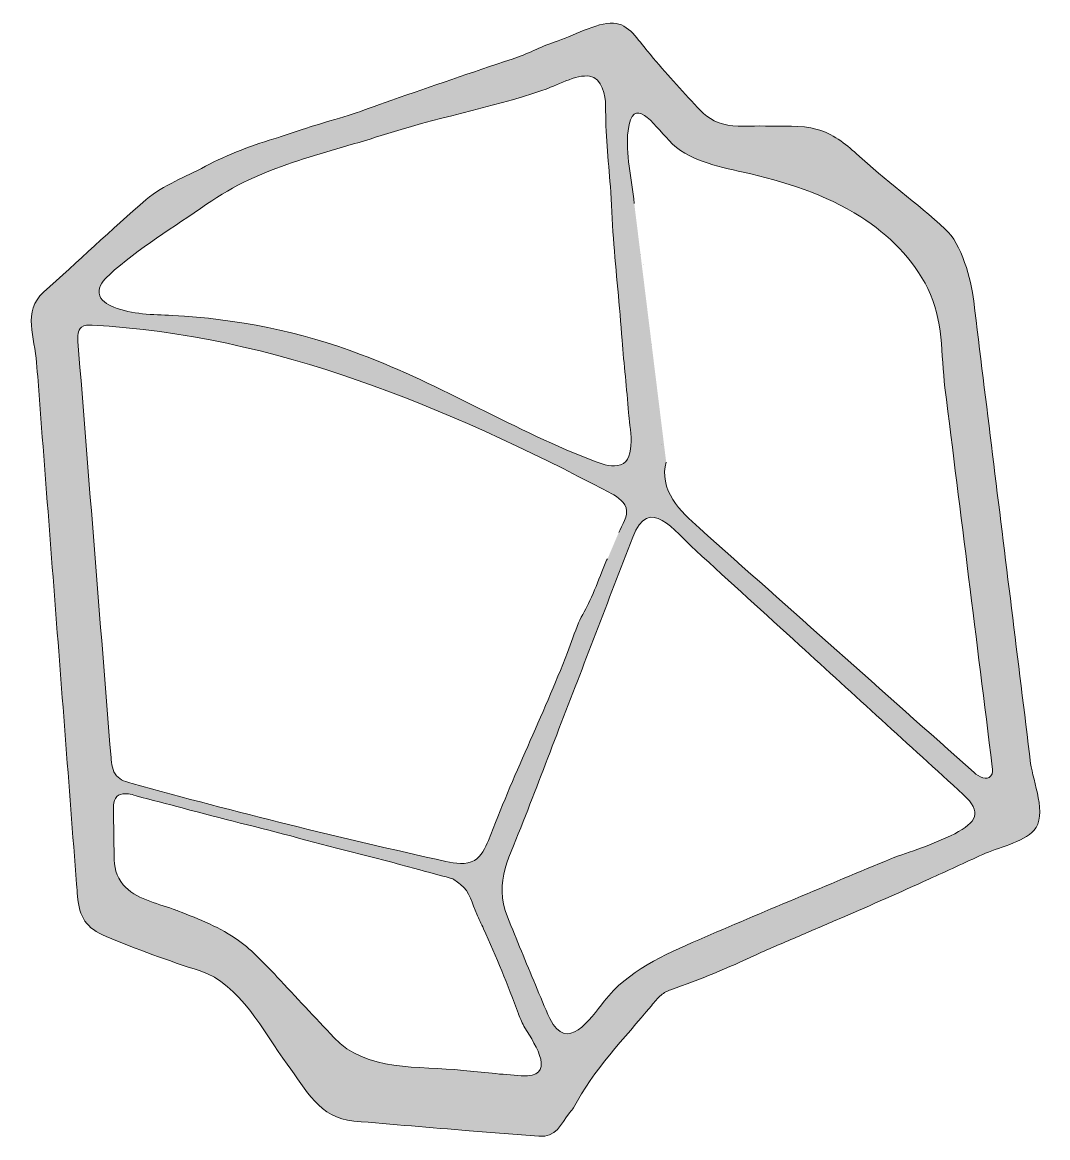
# Model space of a CAD drawing. Header units: inches. Extents: x 29.7 to 51.1, y -30.8 to -7.6.
import ezdxf

# ---------------------------------------------------------------- set-up
doc = ezdxf.new("R2010")
doc.units = ezdxf.units.IN
doc.header["$MEASUREMENT"] = 0
doc.layers.add('Layer 1', color=7, linetype='Continuous')

# ---------------------------------------------------------------- blocks, each defined once
blk = doc.blocks.new('block 2')
at = {"layer": 'Layer 1', "true_color": 0xffffff}
h = blk.add_hatch(color=7, dxfattribs=at)
h.dxf.hatch_style = 2
edge = h.paths.add_edge_path()
edge.add_spline(control_points=[(30.861, -25.793), (30.854, -25.717), (30.848, -25.634), (30.841, -25.543), (30.683, -23.472), (30.524, -21.401), (30.365, -19.33), (30.286, -18.294), (30.206, -17.259), (30.127, -16.223), (30.087, -15.705), (30.048, -15.188), (30.008, -14.67), (29.969, -14.158), (29.71, -13.596), (30.153, -13.202), (30.863, -12.57), (31.565, -11.892), (32.293, -11.27), (32.663, -10.954), (33.098, -10.812), (33.526, -10.577), (33.984, -10.325), (34.549, -10.124), (35.048, -9.975), (35.08, -9.966), (35.718, -9.753), (35.75, -9.743), (36.518, -9.512), (36.658, -9.475), (37.41, -9.195), (38.25, -8.913), (39.075, -8.615), (39.921, -8.341), (40.228, -8.242), (40.51, -8.083), (40.817, -7.983), (41.148, -7.876), (41.688, -7.574), (42.032, -7.59), (42.35, -7.605), (42.551, -7.949), (42.744, -8.178), (43.06, -8.553), (43.385, -8.921), (43.719, -9.281), (43.885, -9.46), (44.059, -9.632), (44.303, -9.693), (44.597, -9.767), (44.891, -9.729), (45.201, -9.737), (45.561, -9.746), (45.929, -9.709), (46.279, -9.807), (46.59, -9.893), (46.868, -10.103), (47.101, -10.317), (47.701, -10.868), (48.347, -11.337), (48.95, -11.884), (49.293, -12.194), (49.485, -12.927), (49.542, -13.389), (49.804, -15.522), (50.067, -17.655), (50.33, -19.789), (50.463, -20.868), (50.596, -21.948), (50.729, -23.027), (50.775, -23.401), (51.084, -24.103), (50.795, -24.428), (50.591, -24.657), (50.013, -24.795), (49.732, -24.924), (49.357, -25.096), (48.981, -25.268), (48.605, -25.44), (48.008, -25.713), (47.407, -25.977), (46.805, -26.238), (46.504, -26.368), (46.202, -26.498), (45.901, -26.628), (45.604, -26.757), (45.299, -26.877), (45.007, -27.015), (44.427, -27.29), (43.832, -27.533), (43.227, -27.746), (43.15, -27.773), (43.089, -27.804), (43.027, -27.857), (42.951, -27.923), (42.887, -28.001), (42.823, -28.078), (42.268, -28.755), (41.604, -29.419), (41.203, -30.205), (41.184, -30.242), (41.148, -30.27), (41.123, -30.304), (40.937, -30.551), (40.831, -30.83), (40.479, -30.801), (39.994, -30.762), (39.509, -30.723), (39.024, -30.684), (38.223, -30.619), (37.422, -30.554), (36.621, -30.483), (35.896, -30.418), (35.636, -29.835), (35.233, -29.298), (34.732, -28.63), (34.251, -27.618), (33.417, -27.352), (32.753, -27.14), (32.098, -26.901), (31.455, -26.635), (31.04, -26.463), (30.9, -26.229), (30.861, -25.793)], knot_values=[0, 0, 0, 0, 1, 1, 1, 2, 2, 2, 3, 3, 3, 4, 4, 4, 5, 5, 5, 6, 6, 6, 7, 7, 7, 8, 8, 8, 9, 9, 9, 10, 10, 10, 11, 11, 11, 12, 12, 12, 13, 13, 13, 14, 14, 14, 15, 15, 15, 16, 16, 16, 17, 17, 17, 18, 18, 18, 19, 19, 19, 20, 20, 20, 21, 21, 21, 22, 22, 22, 23, 23, 23, 24, 24, 24, 25, 25, 25, 26, 26, 26, 27, 27, 27, 28, 28, 28, 29, 29, 29, 30, 30, 30, 31, 31, 31, 32, 32, 32, 33, 33, 33, 34, 34, 34, 35, 35, 35, 36, 36, 36, 37, 37, 37, 38, 38, 38, 39, 39, 39, 40, 40, 40, 41, 41, 41, 41], degree=3, periodic=1)
edge = h.paths.add_edge_path()
edge.add_spline(control_points=[(49.145, -24.491), (49.595, -24.255), (49.733, -24.046), (49.324, -23.673), (48.187, -22.636), (47.049, -21.598), (45.912, -20.56), (45.19, -19.902), (44.468, -19.244), (43.747, -18.586), (43.295, -18.174), (42.776, -17.417), (42.433, -18.31), (41.921, -19.642), (41.409, -20.975), (40.897, -22.307), (40.649, -22.951), (40.401, -23.596), (40.153, -24.24), (39.883, -24.943), (39.529, -25.484), (39.825, -26.228), (40.014, -26.702), (40.208, -27.175), (40.407, -27.645), (40.506, -27.878), (40.597, -28.119), (40.708, -28.347), (41.065, -29.076), (41.545, -28.358), (41.838, -27.983), (42.328, -27.359), (43.084, -27.016), (43.813, -26.702), (45.146, -26.127), (46.486, -25.568), (47.826, -25.009), (48.006, -24.933), (48.677, -24.735), (49.145, -24.491)], knot_values=[0, 0, 0, 0, 1, 1, 1, 2, 2, 2, 3, 3, 3, 4, 4, 4, 5, 5, 5, 6, 6, 6, 7, 7, 7, 8, 8, 8, 9, 9, 9, 10, 10, 10, 11, 11, 11, 12, 12, 12, 13, 13, 13, 13], degree=3, periodic=1)
edge = h.paths.add_edge_path()
edge.add_spline(control_points=[(40.054, -28.248), (39.827, -27.646), (39.594, -27.057), (39.324, -26.473), (39.277, -26.371), (39.23, -26.269), (39.183, -26.168), (39.089, -25.965), (39.038, -25.691), (38.847, -25.552), (38.741, -25.476), (38.728, -25.443), (38.608, -25.41), (38.452, -25.366), (38.201, -25.303), (38.045, -25.259), (37.221, -25.029), (36.288, -24.812), (35.464, -24.582), (34.63, -24.35), (33.879, -24.187), (33.045, -23.955), (32.741, -23.871), (32.389, -23.787), (32.085, -23.702), (31.952, -23.665), (31.893, -23.641), (31.756, -23.672), (31.625, -23.702), (31.606, -23.87), (31.608, -23.996), (31.614, -24.315), (31.62, -24.635), (31.625, -24.955), (31.629, -25.179), (31.66, -25.381), (31.813, -25.556), (32.072, -25.853), (32.501, -25.937), (32.855, -26.063), (32.892, -26.076), (32.928, -26.089), (32.964, -26.104), (33.399, -26.274), (33.838, -26.448), (34.218, -26.721), (34.516, -26.935), (34.768, -27.205), (35.019, -27.474), (35.414, -27.897), (35.81, -28.32), (36.205, -28.743), (36.873, -29.458), (37.976, -29.33), (38.898, -29.426), (39.302, -29.468), (39.707, -29.51), (40.112, -29.54), (40.863, -29.596), (40.411, -28.897), (40.188, -28.542), (40.131, -28.452), (40.093, -28.351), (40.056, -28.252), (40.055, -28.251), (40.055, -28.25), (40.054, -28.248)], knot_values=[0, 0, 0, 0, 1, 1, 1, 2, 2, 2, 3, 3, 3, 4, 4, 4, 5, 5, 5, 6, 6, 6, 7, 7, 7, 8, 8, 8, 9, 9, 9, 10, 10, 10, 11, 11, 11, 12, 12, 12, 13, 13, 13, 14, 14, 14, 15, 15, 15, 16, 16, 16, 17, 17, 17, 18, 18, 18, 19, 19, 19, 20, 20, 20, 21, 21, 21, 22, 22, 22, 22], degree=3, periodic=1)
edge = h.paths.add_edge_path()
edge.add_spline(control_points=[(42.142, -18.213), (42.211, -18.057), (42.35, -17.872), (42.296, -17.694), (42.249, -17.538), (42.067, -17.439), (41.934, -17.369), (38.567, -15.601), (34.963, -14.085), (31.165, -13.89), (31.088, -13.886), (31.003, -13.885), (30.943, -13.933), (30.86, -13.998), (30.861, -14.122), (30.869, -14.228), (31.099, -17.119), (31.329, -20.01), (31.559, -22.901), (31.57, -23.036), (31.585, -23.182), (31.674, -23.283), (31.755, -23.376), (31.88, -23.413), (31.998, -23.445), (34.164, -24.043), (36.346, -24.585), (38.54, -25.069), (38.739, -25.112), (38.959, -25.153), (39.134, -25.049), (39.283, -24.961), (39.36, -24.791), (39.427, -24.631), (39.928, -23.308), (40.559, -22.034), (41.074, -20.716), (41.154, -20.511), (41.221, -20.299), (41.307, -20.096), (41.374, -19.937), (41.47, -19.789), (41.542, -19.632), (41.631, -19.435), (41.709, -19.234), (41.792, -19.034), (41.83, -18.942), (41.85, -18.835), (41.91, -18.76)], knot_values=[0, 0, 0, 0, 0.352778, 0.352778, 0.352778, 0.705556, 0.705556, 0.705556, 1.058333, 1.058333, 1.058333, 1.411111, 1.411111, 1.411111, 1.763889, 1.763889, 1.763889, 2.116667, 2.116667, 2.116667, 2.469444, 2.469444, 2.469444, 2.822222, 2.822222, 2.822222, 3.175, 3.175, 3.175, 3.527778, 3.527778, 3.527778, 3.880556, 3.880556, 3.880556, 4.233333, 4.233333, 4.233333, 4.586111, 4.586111, 4.586111, 4.938889, 4.938889, 4.938889, 5.291667, 5.291667, 5.291667, 5.644444, 5.644444, 5.644444, 5.644444], degree=3, periodic=0)
edge.add_line((41.91, -18.76), (42.142, -18.213))
edge = h.paths.add_edge_path()
edge.add_spline(control_points=[(43.131, -16.743), (43.049, -17.003), (43.125, -17.292), (43.269, -17.524), (43.414, -17.755), (43.62, -17.94), (43.824, -18.122), (45.732, -19.82), (47.64, -21.518), (49.548, -23.215), (49.649, -23.305), (49.817, -23.392), (49.901, -23.287), (49.943, -23.235), (49.937, -23.161), (49.929, -23.094), (49.6, -20.461), (49.272, -17.828), (48.943, -15.195), (48.856, -14.492), (48.913, -13.777), (48.588, -13.127), (48.278, -12.508), (47.768, -12.001), (47.188, -11.631), (46.447, -11.159), (45.593, -10.893), (44.736, -10.699), (44.182, -10.573), (43.582, -10.454), (43.191, -10.04), (42.863, -9.693), (42.432, -9.057), (42.337, -9.834), (42.279, -10.313), (42.416, -10.827), (42.466, -11.351)], knot_values=[0, 0, 0, 0, 0.352778, 0.352778, 0.352778, 0.705556, 0.705556, 0.705556, 1.058333, 1.058333, 1.058333, 1.411111, 1.411111, 1.411111, 1.763889, 1.763889, 1.763889, 2.116667, 2.116667, 2.116667, 2.469444, 2.469444, 2.469444, 2.822222, 2.822222, 2.822222, 3.175, 3.175, 3.175, 3.527778, 3.527778, 3.527778, 3.880556, 3.880556, 3.880556, 4.233333, 4.233333, 4.233333, 4.233333], degree=3, periodic=0)
edge.add_line((42.466, -11.351), (43.131, -16.743))
edge = h.paths.add_edge_path()
edge.add_spline(control_points=[(42.034, -12.076), (41.994, -11.72), (41.997, -11.319), (41.969, -11), (41.921, -10.435), (41.867, -9.879), (41.869, -9.313), (41.87, -9.096), (41.796, -8.742), (41.536, -8.698), (41.261, -8.651), (40.817, -8.906), (40.559, -8.992), (39.439, -9.367), (38.311, -9.572), (37.188, -9.935), (35.969, -10.329), (34.692, -10.566), (33.55, -11.369), (32.868, -11.849), (32.136, -12.277), (31.518, -12.843), (31.408, -12.945), (31.291, -13.074), (31.313, -13.223), (31.333, -13.369), (31.48, -13.462), (31.618, -13.516), (32.003, -13.665), (32.426, -13.667), (32.838, -13.687), (34.177, -13.753), (35.505, -14.027), (36.76, -14.497), (38.446, -15.128), (39.987, -16.104), (41.673, -16.737), (41.835, -16.798), (42.014, -16.856), (42.179, -16.801), (42.528, -16.683), (42.364, -15.984), (42.346, -15.716), (42.312, -15.211), (42.249, -14.707), (42.212, -14.202), (42.161, -13.492), (42.083, -12.786), (42.034, -12.076)], knot_values=[0, 0, 0, 0, 0.352778, 0.352778, 0.352778, 0.705556, 0.705556, 0.705556, 1.058333, 1.058333, 1.058333, 1.411111, 1.411111, 1.411111, 1.763889, 1.763889, 1.763889, 2.116667, 2.116667, 2.116667, 2.469444, 2.469444, 2.469444, 2.822222, 2.822222, 2.822222, 3.175, 3.175, 3.175, 3.527778, 3.527778, 3.527778, 3.880556, 3.880556, 3.880556, 4.233333, 4.233333, 4.233333, 4.586111, 4.586111, 4.586111, 4.938889, 4.938889, 4.938889, 5.291667, 5.291667, 5.291667, 5.644444, 5.644444, 5.644444, 5.644444], degree=3, periodic=0)
edge.add_line((42.034, -12.076), (42.034, -12.076))
at = {"layer": 'Layer 1', "lineweight": 0}
for points in [[(42.59, -12.418), (42.59, -12.418)], [(42.065, -12.587), (42.065, -12.587)], [(42.65, -12.617), (42.65, -12.617)], [(42.819, -14.301), (42.819, -14.301)], [(43.036, -16.371), (43.036, -16.371)]]:
    blk.add_lwpolyline(points, dxfattribs=at)
for points, knots in [([(30.861, -25.793), (30.854, -25.717), (30.848, -25.634), (30.841, -25.543), (30.683, -23.472), (30.524, -21.401), (30.365, -19.33), (30.286, -18.294), (30.206, -17.259), (30.127, -16.223), (30.087, -15.705), (30.048, -15.188), (30.008, -14.67), (29.969, -14.158), (29.71, -13.596), (30.153, -13.202), (30.863, -12.57), (31.565, -11.892), (32.293, -11.27), (32.663, -10.954), (33.098, -10.812), (33.526, -10.577), (33.984, -10.325), (34.549, -10.124), (35.048, -9.975), (35.08, -9.966), (35.718, -9.753), (35.75, -9.743), (36.518, -9.512), (36.658, -9.475), (37.41, -9.195), (38.25, -8.913), (39.075, -8.615), (39.921, -8.341), (40.228, -8.242), (40.51, -8.083), (40.817, -7.983), (41.148, -7.876), (41.688, -7.574), (42.032, -7.59), (42.35, -7.605), (42.551, -7.949), (42.744, -8.178), (43.06, -8.553), (43.385, -8.921), (43.719, -9.281), (43.885, -9.46), (44.059, -9.632), (44.303, -9.693), (44.597, -9.767), (44.891, -9.729), (45.201, -9.737), (45.561, -9.746), (45.929, -9.709), (46.279, -9.807), (46.59, -9.893), (46.868, -10.103), (47.101, -10.317), (47.701, -10.868), (48.347, -11.337), (48.95, -11.884), (49.293, -12.194), (49.485, -12.927), (49.542, -13.389), (49.804, -15.522), (50.067, -17.655), (50.33, -19.789), (50.463, -20.868), (50.596, -21.948), (50.729, -23.027), (50.775, -23.401), (51.084, -24.103), (50.795, -24.428), (50.591, -24.657), (50.013, -24.795), (49.732, -24.924), (49.357, -25.096), (48.981, -25.268), (48.605, -25.44), (48.008, -25.713), (47.407, -25.977), (46.805, -26.238), (46.504, -26.368), (46.202, -26.498), (45.901, -26.628), (45.604, -26.757), (45.299, -26.877), (45.007, -27.015), (44.427, -27.29), (43.832, -27.533), (43.227, -27.746), (43.15, -27.773), (43.089, -27.804), (43.027, -27.857), (42.951, -27.923), (42.887, -28.001), (42.823, -28.078), (42.268, -28.755), (41.604, -29.419), (41.203, -30.205), (41.184, -30.242), (41.148, -30.27), (41.123, -30.304), (40.937, -30.551), (40.831, -30.83), (40.479, -30.801), (39.994, -30.762), (39.509, -30.723), (39.024, -30.684), (38.223, -30.619), (37.422, -30.554), (36.621, -30.483), (35.896, -30.418), (35.636, -29.835), (35.233, -29.298), (34.732, -28.63), (34.251, -27.618), (33.417, -27.352), (32.753, -27.14), (32.098, -26.901), (31.455, -26.635), (31.04, -26.463), (30.9, -26.229), (30.861, -25.793)], [0, 0, 0, 0, 1, 1, 1, 2, 2, 2, 3, 3, 3, 4, 4, 4, 5, 5, 5, 6, 6, 6, 7, 7, 7, 8, 8, 8, 9, 9, 9, 10, 10, 10, 11, 11, 11, 12, 12, 12, 13, 13, 13, 14, 14, 14, 15, 15, 15, 16, 16, 16, 17, 17, 17, 18, 18, 18, 19, 19, 19, 20, 20, 20, 21, 21, 21, 22, 22, 22, 23, 23, 23, 24, 24, 24, 25, 25, 25, 26, 26, 26, 27, 27, 27, 28, 28, 28, 29, 29, 29, 30, 30, 30, 31, 31, 31, 32, 32, 32, 33, 33, 33, 34, 34, 34, 35, 35, 35, 36, 36, 36, 37, 37, 37, 38, 38, 38, 39, 39, 39, 40, 40, 40, 41, 41, 41, 41]), ([(42.034, -12.076), (41.994, -11.72), (41.997, -11.319), (41.969, -11), (41.921, -10.435), (41.867, -9.879), (41.869, -9.313), (41.87, -9.096), (41.796, -8.742), (41.536, -8.698), (41.261, -8.651), (40.817, -8.906), (40.559, -8.992), (39.439, -9.367), (38.311, -9.572), (37.188, -9.935), (35.969, -10.329), (34.692, -10.566), (33.55, -11.369), (32.868, -11.849), (32.136, -12.277), (31.518, -12.843), (31.408, -12.945), (31.291, -13.074), (31.313, -13.223), (31.333, -13.369), (31.48, -13.462), (31.618, -13.516), (32.003, -13.665), (32.426, -13.667), (32.838, -13.687), (34.177, -13.753), (35.505, -14.027), (36.76, -14.497), (38.446, -15.128), (39.987, -16.104), (41.673, -16.737), (41.835, -16.798), (42.014, -16.856), (42.179, -16.801), (42.528, -16.683), (42.364, -15.984), (42.346, -15.716), (42.312, -15.211), (42.249, -14.707), (42.212, -14.202), (42.161, -13.492), (42.083, -12.786), (42.034, -12.076)], [0, 0, 0, 0, 1, 1, 1, 2, 2, 2, 3, 3, 3, 4, 4, 4, 5, 5, 5, 6, 6, 6, 7, 7, 7, 8, 8, 8, 9, 9, 9, 10, 10, 10, 11, 11, 11, 12, 12, 12, 13, 13, 13, 14, 14, 14, 15, 15, 15, 16, 16, 16, 16]), ([(43.131, -16.743), (43.049, -17.003), (43.125, -17.292), (43.269, -17.524), (43.414, -17.755), (43.62, -17.94), (43.824, -18.122), (45.732, -19.82), (47.64, -21.518), (49.548, -23.215), (49.649, -23.305), (49.817, -23.392), (49.901, -23.287), (49.943, -23.235), (49.937, -23.161), (49.929, -23.094), (49.6, -20.461), (49.272, -17.828), (48.943, -15.195), (48.856, -14.492), (48.913, -13.777), (48.588, -13.127), (48.278, -12.508), (47.768, -12.001), (47.188, -11.631), (46.447, -11.159), (45.593, -10.893), (44.736, -10.699), (44.182, -10.573), (43.582, -10.454), (43.191, -10.04), (42.863, -9.693), (42.432, -9.057), (42.337, -9.834), (42.279, -10.313), (42.416, -10.827), (42.466, -11.351)], [0, 0, 0, 0, 1, 1, 1, 2, 2, 2, 3, 3, 3, 4, 4, 4, 5, 5, 5, 6, 6, 6, 7, 7, 7, 8, 8, 8, 9, 9, 9, 10, 10, 10, 11, 11, 11, 12, 12, 12, 12]), ([(42.142, -18.213), (42.211, -18.057), (42.35, -17.872), (42.296, -17.694), (42.249, -17.538), (42.067, -17.439), (41.934, -17.369), (38.567, -15.601), (34.963, -14.085), (31.165, -13.89), (31.088, -13.886), (31.003, -13.885), (30.943, -13.933), (30.86, -13.998), (30.861, -14.122), (30.869, -14.228), (31.099, -17.119), (31.329, -20.01), (31.559, -22.901), (31.57, -23.036), (31.585, -23.182), (31.674, -23.283), (31.755, -23.376), (31.88, -23.413), (31.998, -23.445), (34.164, -24.043), (36.346, -24.585), (38.54, -25.069), (38.739, -25.112), (38.959, -25.153), (39.134, -25.049), (39.283, -24.961), (39.36, -24.791), (39.427, -24.631), (39.928, -23.308), (40.559, -22.034), (41.074, -20.716), (41.154, -20.511), (41.221, -20.299), (41.307, -20.096), (41.374, -19.937), (41.47, -19.789), (41.542, -19.632), (41.631, -19.435), (41.709, -19.234), (41.792, -19.034), (41.83, -18.942), (41.85, -18.835), (41.91, -18.76)], [0, 0, 0, 0, 1, 1, 1, 2, 2, 2, 3, 3, 3, 4, 4, 4, 5, 5, 5, 6, 6, 6, 7, 7, 7, 8, 8, 8, 9, 9, 9, 10, 10, 10, 11, 11, 11, 12, 12, 12, 13, 13, 13, 14, 14, 14, 15, 15, 15, 16, 16, 16, 16]), ([(49.145, -24.491), (49.595, -24.255), (49.733, -24.046), (49.324, -23.673), (48.187, -22.636), (47.049, -21.598), (45.912, -20.56), (45.19, -19.902), (44.468, -19.244), (43.747, -18.586), (43.295, -18.174), (42.776, -17.417), (42.433, -18.31), (41.921, -19.642), (41.409, -20.975), (40.897, -22.307), (40.649, -22.951), (40.401, -23.596), (40.153, -24.24), (39.883, -24.943), (39.529, -25.484), (39.825, -26.228), (40.014, -26.702), (40.208, -27.175), (40.407, -27.645), (40.506, -27.878), (40.597, -28.119), (40.708, -28.347), (41.065, -29.076), (41.545, -28.358), (41.838, -27.983), (42.328, -27.359), (43.084, -27.016), (43.813, -26.702), (45.146, -26.127), (46.486, -25.568), (47.826, -25.009), (48.006, -24.933), (48.677, -24.735), (49.145, -24.491)], [0, 0, 0, 0, 1, 1, 1, 2, 2, 2, 3, 3, 3, 4, 4, 4, 5, 5, 5, 6, 6, 6, 7, 7, 7, 8, 8, 8, 9, 9, 9, 10, 10, 10, 11, 11, 11, 12, 12, 12, 13, 13, 13, 13]), ([(40.054, -28.248), (39.827, -27.646), (39.594, -27.057), (39.324, -26.473), (39.277, -26.371), (39.23, -26.269), (39.183, -26.168), (39.089, -25.965), (39.038, -25.691), (38.847, -25.552), (38.741, -25.476), (38.728, -25.443), (38.608, -25.41), (38.452, -25.366), (38.201, -25.303), (38.045, -25.259), (37.221, -25.029), (36.288, -24.812), (35.464, -24.582), (34.63, -24.35), (33.879, -24.187), (33.045, -23.955), (32.741, -23.871), (32.389, -23.787), (32.085, -23.702), (31.952, -23.665), (31.893, -23.641), (31.756, -23.672), (31.625, -23.702), (31.606, -23.87), (31.608, -23.996), (31.614, -24.315), (31.62, -24.635), (31.625, -24.955), (31.629, -25.179), (31.66, -25.381), (31.813, -25.556), (32.072, -25.853), (32.501, -25.937), (32.855, -26.063), (32.892, -26.076), (32.928, -26.089), (32.964, -26.104), (33.399, -26.274), (33.838, -26.448), (34.218, -26.721), (34.516, -26.935), (34.768, -27.205), (35.019, -27.474), (35.414, -27.897), (35.81, -28.32), (36.205, -28.743), (36.873, -29.458), (37.976, -29.33), (38.898, -29.426), (39.302, -29.468), (39.707, -29.51), (40.112, -29.54), (40.863, -29.596), (40.411, -28.897), (40.188, -28.542), (40.131, -28.452), (40.093, -28.351), (40.056, -28.252), (40.055, -28.251), (40.055, -28.25), (40.054, -28.248)], [0, 0, 0, 0, 1, 1, 1, 2, 2, 2, 3, 3, 3, 4, 4, 4, 5, 5, 5, 6, 6, 6, 7, 7, 7, 8, 8, 8, 9, 9, 9, 10, 10, 10, 11, 11, 11, 12, 12, 12, 13, 13, 13, 14, 14, 14, 15, 15, 15, 16, 16, 16, 17, 17, 17, 18, 18, 18, 19, 19, 19, 20, 20, 20, 21, 21, 21, 22, 22, 22, 22])]:
    blk.add_open_spline(points, degree=3, knots=knots, dxfattribs=at)

msp = doc.modelspace()

# ---------------------------------------------------------------- block references
at = {"layer": 'Layer 1'}
msp.add_blockref('block 2', (0, 0), dxfattribs=at)

doc.saveas('drawing.dxf')
